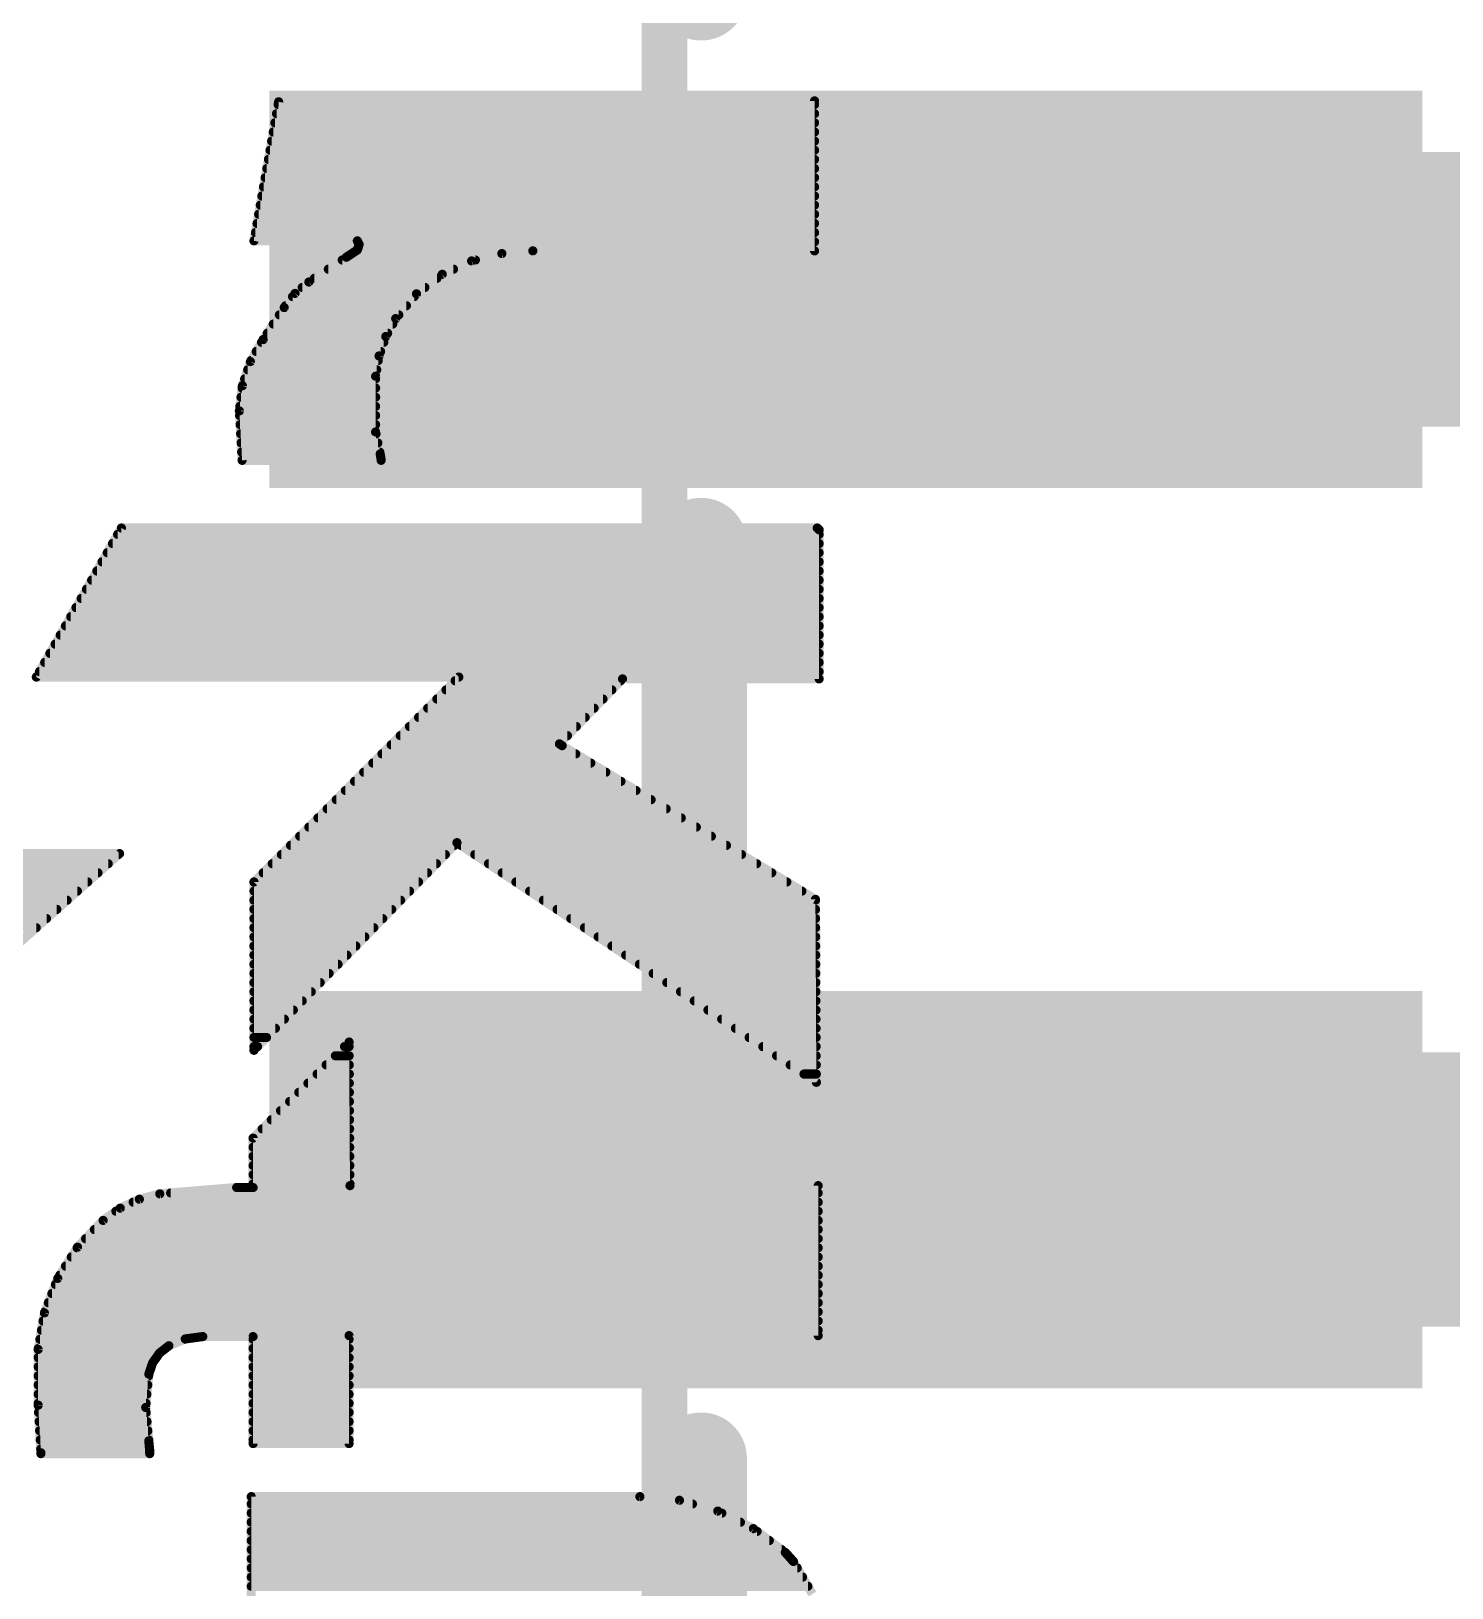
# Model space of a CAD drawing. Extents: x -36 to 72, y -18 to 26.
# Drawn here: x 9.569 to 13.515, y 12.594 to 16.917 of the extents above; entities that cross this region are included whole.
import ezdxf

# ---------------------------------------------------------------- set-up
doc = ezdxf.new("R2010")
doc.units = 0
for name, color, linetype in [('1', 12, 'CONTINUOUS'), ('21', 41, 'CONTINUOUS'), ('22', 40, 'CONTINUOUS'), ('29', 253, 'CONTINUOUS'), ('31', 253, 'CONTINUOUS'), ('51', 53, 'CONTINUOUS')]:
    doc.layers.add(name, color=color, linetype=linetype)

# ---------------------------------------------------------------- blocks, each defined once
blk = doc.blocks.new('RECT')
blk.add_solid([(-0.5, -0.5), (0.5, -0.5), (-0.5, 0.5), (0.5, 0.5)])

msp = doc.modelspace()

# ---------------------------------------------------------------- linework, layer by layer
at = {"layer": '1', "const_width": 0.762}
for points in [[(11.832, 16.2), (16.2, 16.2)], [(11.832, 13.7), (16.24, 13.7)]]:
    msp.add_lwpolyline(points, dxfattribs=at)
at = {"layer": '1', "const_width": 0.381}
for points in [[(11.832, 16.3905, 1), (11.832, 16.0095)], [(11.832, 13.8905, 1), (11.832, 13.5095)]]:
    msp.add_lwpolyline(points, format="xyb", dxfattribs=at)
at = {"layer": '21', "const_width": 0.254}
for points in [[(11.43, 19.304), (11.43, 17.018)], [(11.43, 15.494), (11.43, 14.478)], [(11.43, 12.954), (11.43, 12.446)]]:
    msp.add_lwpolyline(points, dxfattribs=at)
at = {"layer": '21', "const_width": 0.127}
for points in [[(11.3665, 17.018, 1), (11.4935, 17.018)], [(11.4935, 15.494, 1), (11.3665, 15.494)], [(11.3665, 14.478, 1), (11.4935, 14.478)], [(11.4935, 12.954, 1), (11.3665, 12.954)]]:
    msp.add_lwpolyline(points, format="xyb", dxfattribs=at)
at = {"layer": '22', "const_width": 0.0254}
for points in [[(10.2565, 16.7208), (10.1879, 16.3347)], [(11.745, 16.7234), (10.2565, 16.7208)], [(11.745, 16.3068), (11.745, 16.7234)], [(10.2506, 16.6878), (11.745, 16.6878)], [(10.2552, 16.7132), (11.745, 16.7132)], [(10.2416, 16.637), (11.745, 16.637)], [(10.2461, 16.6624), (11.745, 16.6624)], [(10.2371, 16.6116), (11.745, 16.6116)], [(10.2281, 16.5608), (11.745, 16.5608)], [(10.2326, 16.5862), (11.745, 16.5862)], [(10.219, 16.51), (11.745, 16.51)], [(10.2236, 16.5354), (11.745, 16.5354)], [(10.21, 16.4592), (11.745, 16.4592)], [(10.2145, 16.4846), (11.745, 16.4846)], [(10.2055, 16.4338), (11.745, 16.4338)], [(10.1965, 16.383), (11.745, 16.383)], [(10.201, 16.4084), (11.745, 16.4084)], [(10.1879, 16.3347), (10.475, 16.3347)], [(10.192, 16.3576), (11.745, 16.3576)], [(10.475, 16.3347), (10.48, 16.3246)], [(10.4762, 16.3322), (11.745, 16.3322)], [(10.4445, 16.289), (10.3403, 16.2204)], [(10.475, 16.3093), (10.4445, 16.289)], [(10.4712, 16.3068), (11.745, 16.3068)], [(10.48, 16.3246), (10.475, 16.3093)], [(10.7925, 16.2789), (10.8765, 16.2994)], [(10.8765, 16.2994), (10.9626, 16.3068)], [(10.9626, 16.3068), (11.745, 16.3068)], [(10.3944, 16.256), (10.7421, 16.256)], [(10.433, 16.2814), (10.8028, 16.2814)], [(10.7108, 16.2418), (10.7925, 16.2789)], [(10.3403, 16.2204), (10.302, 16.1888)], [(10.3219, 16.2052), (10.6627, 16.2052)], [(10.3558, 16.2306), (10.6961, 16.2306)], [(10.6393, 16.1875), (10.7108, 16.2418)], [(10.302, 16.1888), (10.2718, 16.1493)], [(10.2951, 16.1798), (10.6329, 16.1798)], [(10.5816, 16.1188), (10.6393, 16.1875)], [(10.2718, 16.1493), (10.2133, 16.0604)], [(10.2584, 16.129), (10.5902, 16.129)], [(10.2757, 16.1544), (10.6115, 16.1544)], [(10.5541, 16.0689), (10.5816, 16.1188)], [(10.225, 16.0782), (10.5592, 16.0782)], [(10.2417, 16.1036), (10.5732, 16.1036)], [(10.2133, 16.0604), (10.178, 15.9993)], [(10.1943, 16.0274), (10.5396, 16.0274)], [(10.2089, 16.0528), (10.5485, 16.0528)], [(10.5353, 16.015), (10.5541, 16.0689)], [(10.178, 15.9993), (10.1557, 15.9324)], [(10.1796, 16.002), (10.5331, 16.002)], [(10.5258, 15.9588), (10.5353, 16.015)], [(10.162, 15.9512), (10.5258, 15.9512)], [(10.1705, 15.9766), (10.5288, 15.9766)], [(10.5258, 15.8039), (10.5258, 15.9588)], [(10.1557, 15.9324), (10.1473, 15.8623)], [(10.1519, 15.9004), (10.5258, 15.9004)], [(10.1549, 15.9258), (10.5258, 15.9258)], [(10.1473, 15.8623), (10.1549, 15.7251)], [(10.1488, 15.875), (10.5258, 15.875)], [(10.148, 15.8496), (10.5258, 15.8496)], [(10.1494, 15.8242), (10.5258, 15.8242)], [(10.1508, 15.7988), (10.5269, 15.7988)], [(10.1522, 15.7734), (10.5321, 15.7734)], [(10.5385, 15.7429), (10.5258, 15.8039)], [(10.1536, 15.748), (10.5374, 15.748)], [(10.1549, 15.7251), (10.541, 15.7251)], [(10.541, 15.7277), (10.5385, 15.7429)], [(10.541, 15.7251), (10.541, 15.7277)], [(9.8196, 15.5372), (9.5834, 15.1232)], [(9.8094, 15.5194), (11.7577, 15.5194)], [(11.7526, 15.5372), (9.8196, 15.5372)], [(11.7577, 15.5321), (11.7526, 15.5372)], [(11.7577, 15.1181), (11.7577, 15.5321)], [(9.7805, 15.4686), (11.7577, 15.4686)], [(9.795, 15.494), (11.7577, 15.494)], [(9.766, 15.4432), (11.7577, 15.4432)], [(9.737, 15.3924), (11.7577, 15.3924)], [(9.7515, 15.4178), (11.7577, 15.4178)], [(9.708, 15.3416), (11.7577, 15.3416)], [(9.7225, 15.367), (11.7577, 15.367)], [(9.6935, 15.3162), (11.7577, 15.3162)], [(9.6645, 15.2654), (11.7577, 15.2654)], [(9.679, 15.2908), (11.7577, 15.2908)], [(9.6355, 15.2146), (11.7577, 15.2146)], [(9.65, 15.24), (11.7577, 15.24)], [(9.6066, 15.1638), (11.7577, 15.1638)], [(9.6211, 15.1892), (11.7577, 15.1892)], [(9.5834, 15.1232), (10.7569, 15.1232)], [(9.5921, 15.1384), (11.7577, 15.1384)], [(10.7569, 15.1232), (10.1879, 14.5542)], [(11.0363, 14.9377), (11.2116, 15.1181)], [(11.2116, 15.1181), (11.7577, 15.1181)], [(10.7213, 15.0876), (11.182, 15.0876)], [(10.7467, 15.113), (11.2066, 15.113)], [(10.6705, 15.0368), (11.1326, 15.0368)], [(10.6959, 15.0622), (11.1573, 15.0622)], [(10.6451, 15.0114), (11.1079, 15.0114)], [(10.5943, 14.9606), (11.0586, 14.9606)], [(10.6197, 14.986), (11.0832, 14.986)], [(10.5435, 14.9098), (11.0817, 14.9098)], [(10.5689, 14.9352), (11.0401, 14.9352)], [(11.0439, 14.9327), (11.0363, 14.9377)], [(11.7475, 14.5059), (11.0439, 14.9327)], [(10.4927, 14.859), (11.1654, 14.859)], [(10.5181, 14.8844), (11.1235, 14.8844)], [(10.4673, 14.8336), (11.2073, 14.8336)], [(10.4165, 14.7828), (11.291, 14.7828)], [(10.4419, 14.8082), (11.2491, 14.8082)], [(10.3657, 14.732), (11.3748, 14.732)], [(10.3911, 14.7574), (11.3329, 14.7574)], [(10.3403, 14.7066), (11.4166, 14.7066)], [(10.1879, 14.0868), (10.7518, 14.6634)], [(10.2895, 14.6558), (10.7444, 14.6558)], [(10.3149, 14.6812), (11.4585, 14.6812)], [(10.7518, 14.6634), (11.75, 13.9979)], [(10.7632, 14.6558), (11.5004, 14.6558)], [(8.1455, 14.605), (9.7832, 14.605)], [(8.2683, 14.6304), (9.8118, 14.6304)], [(8.2982, 14.6329), (9.8146, 14.6329)], [(9.8146, 14.6329), (9.2659, 14.1453)], [(10.2387, 14.605), (10.6947, 14.605)], [(10.2641, 14.6304), (10.7195, 14.6304)], [(10.8013, 14.6304), (11.5423, 14.6304)], [(10.8394, 14.605), (11.5841, 14.605)], [(8.0945, 14.5796), (9.7546, 14.5796)], [(10.2133, 14.5796), (10.6698, 14.5796)], [(10.8775, 14.5796), (11.626, 14.5796)], [(8.0234, 14.5288), (9.6975, 14.5288)], [(8.0531, 14.5542), (9.726, 14.5542)], [(10.1879, 14.5542), (10.1879, 14.0868)], [(10.1879, 14.5542), (10.645, 14.5542)], [(10.1879, 14.5288), (10.6202, 14.5288)], [(10.9156, 14.5542), (11.6679, 14.5542)], [(10.9537, 14.5288), (11.7098, 14.5288)], [(7.9783, 14.478), (9.6403, 14.478)], [(7.9981, 14.5034), (9.6689, 14.5034)], [(10.1879, 14.5034), (10.5953, 14.5034)], [(10.1879, 14.478), (10.5705, 14.478)], [(10.9918, 14.5034), (11.7475, 14.5034)], [(11.0299, 14.478), (11.7476, 14.478)], [(11.75, 13.9979), (11.7475, 14.5059)], [(7.9474, 14.4272), (9.5831, 14.4272)], [(7.96, 14.4526), (9.6117, 14.4526)], [(10.1879, 14.4526), (10.5456, 14.4526)], [(10.1879, 14.4272), (10.5208, 14.4272)], [(11.068, 14.4526), (11.7478, 14.4526)], [(11.1061, 14.4272), (11.7479, 14.4272)], [(10.1879, 14.4018), (10.496, 14.4018)], [(11.1442, 14.4018), (11.748, 14.4018)], [(10.1879, 14.3764), (10.4711, 14.3764)], [(10.1879, 14.351), (10.4463, 14.351)], [(11.1823, 14.3764), (11.7481, 14.3764)], [(11.2204, 14.351), (11.7483, 14.351)], [(10.1879, 14.3256), (10.4214, 14.3256)], [(10.1879, 14.3002), (10.3966, 14.3002)], [(11.2585, 14.3256), (11.7484, 14.3256)], [(11.2966, 14.3002), (11.7485, 14.3002)], [(10.1879, 14.2748), (10.3718, 14.2748)], [(11.3347, 14.2748), (11.7486, 14.2748)], [(10.1879, 14.2494), (10.3469, 14.2494)], [(10.1879, 14.224), (10.3221, 14.224)], [(11.3728, 14.2494), (11.7488, 14.2494)], [(11.4109, 14.224), (11.7489, 14.224)], [(10.1879, 14.1986), (10.2972, 14.1986)], [(10.1879, 14.1732), (10.2724, 14.1732)], [(11.449, 14.1986), (11.749, 14.1986)], [(11.4871, 14.1732), (11.7491, 14.1732)], [(10.1879, 14.1478), (10.2476, 14.1478)], [(11.5252, 14.1478), (11.7493, 14.1478)], [(10.4521, 14.1097), (10.1854, 13.843)], [(10.1879, 14.1224), (10.2227, 14.1224)], [(10.1879, 14.097), (10.1979, 14.097)], [(10.4394, 14.097), (10.4522, 14.097)], [(10.4546, 13.7109), (10.4521, 14.1097)], [(11.5633, 14.1224), (11.7494, 14.1224)], [(11.6014, 14.097), (11.7495, 14.097)], [(10.3886, 14.0462), (10.4525, 14.0462)], [(10.414, 14.0716), (10.4523, 14.0716)], [(11.6395, 14.0716), (11.7496, 14.0716)], [(11.6776, 14.0462), (11.7498, 14.0462)], [(10.3378, 13.9954), (10.4528, 13.9954)], [(10.3632, 14.0208), (10.4527, 14.0208)], [(11.7157, 14.0208), (11.7499, 14.0208)], [(10.3124, 13.97), (10.453, 13.97)], [(10.2616, 13.9192), (10.4533, 13.9192)], [(10.287, 13.9446), (10.4531, 13.9446)], [(10.2108, 13.8684), (10.4536, 13.8684)], [(10.2362, 13.8938), (10.4535, 13.8938)], [(10.1854, 13.843), (10.1854, 13.7058)], [(10.1854, 13.843), (10.4538, 13.843)], [(10.1854, 13.8176), (10.4539, 13.8176)], [(10.1854, 13.7922), (10.4541, 13.7922)], [(10.1854, 13.7668), (10.4543, 13.7668)], [(10.1854, 13.7414), (10.4544, 13.7414)], [(10.1397, 13.7058), (9.9263, 13.6881)], [(10.1854, 13.7058), (10.1397, 13.7058)], [(10.1854, 13.716), (10.4546, 13.716)], [(11.7551, 13.7109), (10.4546, 13.7109)], [(11.7551, 13.2944), (11.7551, 13.7109)], [(9.8165, 13.6484), (9.7688, 13.6144)], [(9.8696, 13.6733), (9.8165, 13.6484)], [(9.8524, 13.6652), (11.7551, 13.6652)], [(9.9263, 13.6881), (9.8696, 13.6733)], [(9.9564, 13.6906), (11.7551, 13.6906)], [(9.7688, 13.6144), (9.6979, 13.5401)], [(9.7688, 13.6144), (11.7551, 13.6144)], [(9.8044, 13.6398), (11.7551, 13.6398)], [(9.7203, 13.5636), (11.7551, 13.5636)], [(9.7446, 13.589), (11.7551, 13.589)], [(9.6979, 13.5401), (9.6429, 13.4534)], [(9.6967, 13.5382), (11.7551, 13.5382)], [(9.6645, 13.4874), (11.7551, 13.4874)], [(9.6806, 13.5128), (11.7551, 13.5128)], [(9.6429, 13.4534), (9.6059, 13.3575)], [(9.6364, 13.4366), (11.7551, 13.4366)], [(9.6484, 13.462), (11.7551, 13.462)], [(9.6266, 13.4112), (11.7551, 13.4112)], [(9.6059, 13.3575), (9.5885, 13.2563)], [(9.607, 13.3604), (11.7551, 13.3604)], [(9.6168, 13.3858), (11.7551, 13.3858)], [(9.5977, 13.3096), (11.7551, 13.3096)], [(9.6021, 13.335), (11.7551, 13.335)], [(9.5933, 13.2842), (9.9947, 13.2842)], [(9.9257, 13.246), (9.9517, 13.2664)], [(9.9517, 13.2664), (9.9971, 13.2852)], [(9.9971, 13.2852), (10.0457, 13.2918)], [(10.0457, 13.2918), (10.1854, 13.2918)], [(10.1854, 13.2918), (10.1854, 12.9946)], [(10.1854, 13.2842), (10.4521, 13.2842)], [(10.4521, 12.9946), (10.4521, 13.2944)], [(10.4521, 13.2944), (11.7551, 13.2944)], [(9.5885, 13.2563), (9.5885, 13.1013)], [(9.5885, 13.2334), (9.9167, 13.2334)], [(9.5889, 13.2588), (9.942, 13.2588)], [(9.8958, 13.1877), (9.9065, 13.219)], [(9.9065, 13.219), (9.9257, 13.246)], [(10.1854, 13.2588), (10.4521, 13.2588)], [(10.1854, 13.2334), (10.4521, 13.2334)], [(9.5885, 13.208), (9.9027, 13.208)], [(9.5885, 13.1826), (9.8953, 13.1826)], [(9.8872, 13.095), (9.8958, 13.1877)], [(10.1854, 13.208), (10.4521, 13.208)], [(10.1854, 13.1826), (10.4521, 13.1826)], [(9.5885, 13.1572), (9.893, 13.1572)], [(9.5885, 13.1318), (9.8906, 13.1318)], [(10.1854, 13.1572), (10.4521, 13.1572)], [(10.1854, 13.1318), (10.4521, 13.1318)], [(9.5885, 13.1064), (9.8883, 13.1064)], [(9.5885, 13.1013), (9.5961, 12.9692)], [(9.8958, 13.0023), (9.8872, 13.095)], [(10.1854, 13.1064), (10.4521, 13.1064)], [(9.5897, 13.081), (9.8885, 13.081)], [(9.5911, 13.0556), (9.8909, 13.0556)], [(10.1854, 13.081), (10.4521, 13.081)], [(10.1854, 13.0556), (10.4521, 13.0556)], [(9.5926, 13.0302), (9.8932, 13.0302)], [(9.5941, 13.0048), (9.8956, 13.0048)], [(9.8984, 12.9743), (9.8958, 13.0023)], [(10.1854, 13.0302), (10.4521, 13.0302)], [(10.1854, 13.0048), (10.4521, 13.0048)], [(9.5955, 12.9794), (9.8979, 12.9794)], [(9.5961, 12.9692), (9.5961, 12.9667)], [(9.5961, 12.9667), (9.8984, 12.9667)], [(9.8984, 12.9667), (9.8984, 12.9743)], [(10.1854, 12.9946), (10.4521, 12.9946)], [(10.1803, 12.8473), (11.2598, 12.8473)], [(10.1803, 12.4333), (10.1803, 12.8473)], [(10.1803, 12.827), (11.406, 12.827)], [(11.2598, 12.8473), (11.3698, 12.8372)], [(11.3698, 12.8372), (11.4761, 12.8072)], [(10.1803, 12.8016), (11.4875, 12.8016)], [(11.4761, 12.8072), (11.5752, 12.7584)], [(10.1803, 12.7762), (11.5391, 12.7762)], [(10.1803, 12.7508), (11.5854, 12.7508)], [(11.5752, 12.7584), (11.6637, 12.6924)], [(10.1803, 12.7254), (11.6195, 12.7254)], [(10.1803, 12.7), (11.6535, 12.7)], [(10.1803, 12.6746), (11.6797, 12.6746)], [(11.6637, 12.6924), (11.6865, 12.667)], [(11.6865, 12.667), (11.7391, 12.5768)], [(10.1803, 12.6492), (11.6969, 12.6492)], [(10.1803, 12.6238), (11.7117, 12.6238)], [(10.1803, 12.5984), (11.7265, 12.5984)]]:
    msp.add_lwpolyline(points, dxfattribs=at)
at = {"layer": '22', "const_width": 0.0127}
for points in [[(10.2565, 16.7271, 1), (10.2565, 16.7145)], [(10.2628, 16.7197, 1), (10.2502, 16.7219)], [(11.7514, 16.7234, 1), (11.7387, 16.7234)], [(11.745, 16.7171, 1), (11.745, 16.7297)], [(10.2506, 16.6942, 1), (10.2506, 16.6814)], [(10.2552, 16.7196, 1), (10.2552, 16.7068)], [(11.745, 16.7068, 1), (11.745, 16.7196)], [(11.745, 16.6814, 1), (11.745, 16.6942)], [(10.2416, 16.6434, 1), (10.2416, 16.6306)], [(10.2461, 16.6688, 1), (10.2461, 16.6561)], [(11.745, 16.6561, 1), (11.745, 16.6688)], [(11.745, 16.6306, 1), (11.745, 16.6434)], [(10.2371, 16.618, 1), (10.2371, 16.6052)], [(11.745, 16.6052, 1), (11.745, 16.618)], [(10.2281, 16.5672, 1), (10.2281, 16.5544)], [(10.2326, 16.5926, 1), (10.2326, 16.5799)], [(11.745, 16.5799, 1), (11.745, 16.5926)], [(11.745, 16.5544, 1), (11.745, 16.5672)], [(10.219, 16.5164, 1), (10.219, 16.5037)], [(10.2236, 16.5418, 1), (10.2236, 16.529)], [(11.745, 16.529, 1), (11.745, 16.5418)], [(11.745, 16.5037, 1), (11.745, 16.5164)], [(10.21, 16.4656, 1), (10.21, 16.4528)], [(10.2145, 16.491, 1), (10.2145, 16.4782)], [(11.745, 16.4782, 1), (11.745, 16.491)], [(11.745, 16.4528, 1), (11.745, 16.4656)], [(10.2055, 16.4402, 1), (10.2055, 16.4275)], [(11.745, 16.4275, 1), (11.745, 16.4402)], [(10.1965, 16.3894, 1), (10.1965, 16.3766)], [(10.201, 16.4148, 1), (10.201, 16.402)], [(11.745, 16.402, 1), (11.745, 16.4148)], [(11.745, 16.3766, 1), (11.745, 16.3894)], [(10.1879, 16.3411, 1), (10.1879, 16.3284)], [(10.1816, 16.3358, 1), (10.1942, 16.3336)], [(10.192, 16.364, 1), (10.192, 16.3513)], [(10.4807, 16.3375, 1), (10.4693, 16.3319)], [(10.4762, 16.3386, 1), (10.4762, 16.3258)], [(10.475, 16.3284, 1), (10.475, 16.3411)], [(11.745, 16.3513, 1), (11.745, 16.364)], [(11.745, 16.3258, 1), (11.745, 16.3386)], [(10.441, 16.2943, 1), (10.448, 16.2837)], [(10.448, 16.2837, 1), (10.441, 16.2943)], [(10.4712, 16.3132, 1), (10.4712, 16.3004)], [(10.469, 16.3113, 1), (10.481, 16.3073)], [(10.4785, 16.304, 1), (10.4715, 16.3146)], [(10.486, 16.3226, 1), (10.474, 16.3266)], [(10.4743, 16.3218, 1), (10.4857, 16.3274)], [(10.8759, 16.3057, 1), (10.877, 16.293)], [(10.878, 16.2932, 1), (10.875, 16.3055)], [(10.9626, 16.3132, 1), (10.9626, 16.3004)], [(10.9631, 16.3005, 1), (10.9621, 16.3131)], [(11.7387, 16.3068, 1), (11.7514, 16.3068)], [(11.745, 16.3004, 1), (11.745, 16.3132)], [(11.745, 16.3004, 1), (11.745, 16.3132)], [(10.3944, 16.2624, 1), (10.3944, 16.2496)], [(10.433, 16.2878, 1), (10.433, 16.2751)], [(10.7421, 16.2496, 1), (10.7421, 16.2624)], [(10.791, 16.2851, 1), (10.794, 16.2727)], [(10.7951, 16.2731, 1), (10.7899, 16.2847)], [(10.8028, 16.2751, 1), (10.8028, 16.2878)], [(10.3219, 16.2116, 1), (10.3219, 16.1989)], [(10.3368, 16.2257, 1), (10.3438, 16.2151)], [(10.3443, 16.2155, 1), (10.3363, 16.2253)], [(10.3558, 16.237, 1), (10.3558, 16.2242)], [(10.6627, 16.1989, 1), (10.6627, 16.2116)], [(10.6961, 16.2242, 1), (10.6961, 16.237)], [(10.7082, 16.2475, 1), (10.7134, 16.236)], [(10.7147, 16.2367, 1), (10.707, 16.2468)], [(10.2951, 16.1862, 1), (10.2951, 16.1734)], [(10.298, 16.1936, 1), (10.306, 16.1839)], [(10.307, 16.1849, 1), (10.297, 16.1926)], [(10.6329, 16.1734, 1), (10.6329, 16.1862)], [(10.6355, 16.1926, 1), (10.6432, 16.1824)], [(10.6442, 16.1834, 1), (10.6345, 16.1916)], [(10.2584, 16.1354, 1), (10.2584, 16.1227)], [(10.2668, 16.1532, 1), (10.2768, 16.1454)], [(10.2771, 16.1458, 1), (10.2665, 16.1528)], [(10.2757, 16.1608, 1), (10.2757, 16.1481)], [(10.5767, 16.1229, 1), (10.5865, 16.1147)], [(10.5872, 16.1157, 1), (10.576, 16.1219)], [(10.5902, 16.1227, 1), (10.5902, 16.1354)], [(10.6115, 16.1481, 1), (10.6115, 16.1608)], [(10.225, 16.0846, 1), (10.225, 16.0719)], [(10.2417, 16.11, 1), (10.2417, 16.0972)], [(10.5592, 16.0719, 1), (10.5592, 16.0846)], [(10.5732, 16.0972, 1), (10.5732, 16.11)], [(10.1943, 16.0338, 1), (10.1943, 16.021)], [(10.2089, 16.0592, 1), (10.2089, 16.0465)], [(10.208, 16.0639, 1), (10.2186, 16.0569)], [(10.2188, 16.0572, 1), (10.2078, 16.0636)], [(10.5396, 16.021, 1), (10.5396, 16.0338)], [(10.5485, 16.0719, 1), (10.5596, 16.0658)], [(10.5601, 16.0668, 1), (10.5481, 16.071)], [(10.5485, 16.0465, 1), (10.5485, 16.0592)], [(10.1725, 16.0025, 1), (10.1835, 15.9961)], [(10.184, 15.9973, 1), (10.172, 16.0013)], [(10.1796, 16.0084, 1), (10.1796, 15.9957)], [(10.5293, 16.0171, 1), (10.5413, 16.0129)], [(10.5416, 16.014, 1), (10.5291, 16.0161)], [(10.5331, 15.9957, 1), (10.5331, 16.0084)], [(10.162, 15.9575, 1), (10.162, 15.9449)], [(10.1705, 15.983, 1), (10.1705, 15.9703)], [(10.5195, 15.9599, 1), (10.5321, 15.9577)], [(10.5321, 15.9588, 1), (10.5195, 15.9588)], [(10.5258, 15.9449, 1), (10.5258, 15.9575)], [(10.5288, 15.9703, 1), (10.5288, 15.983)], [(10.1519, 15.9068, 1), (10.1519, 15.8941)], [(10.1549, 15.9322, 1), (10.1549, 15.9195)], [(10.1497, 15.9344, 1), (10.1617, 15.9303)], [(10.162, 15.9316, 1), (10.1494, 15.9331)], [(10.5258, 15.9195, 1), (10.5258, 15.9322)], [(10.5258, 15.8941, 1), (10.5258, 15.9068)], [(10.1536, 15.8627, 1), (10.141, 15.8619)], [(10.141, 15.8631, 1), (10.1536, 15.8615)], [(10.1488, 15.8813, 1), (10.1488, 15.8687)], [(10.5258, 15.8687, 1), (10.5258, 15.8813)], [(10.148, 15.8559, 1), (10.148, 15.8433)], [(10.1494, 15.8306, 1), (10.1494, 15.8179)], [(10.5258, 15.8433, 1), (10.5258, 15.8559)], [(10.5258, 15.8179, 1), (10.5258, 15.8306)], [(10.1508, 15.8051, 1), (10.1508, 15.7925)], [(10.1522, 15.7797, 1), (10.1522, 15.7671)], [(10.532, 15.8052, 1), (10.5196, 15.8026)], [(10.5195, 15.8039, 1), (10.5321, 15.8039)], [(10.5269, 15.7925, 1), (10.5269, 15.8051)], [(10.5321, 15.7671, 1), (10.5321, 15.7797)], [(10.1536, 15.7544, 1), (10.1536, 15.7417)], [(10.1549, 15.7315, 1), (10.1549, 15.7188)], [(10.5448, 15.7439, 1), (10.5322, 15.7419)], [(10.5323, 15.7416, 1), (10.5447, 15.7442)], [(10.5473, 15.7277, 1), (10.5347, 15.7277)], [(10.5374, 15.7417, 1), (10.5374, 15.7544)], [(10.541, 15.7188, 1), (10.541, 15.7315)], [(10.1486, 15.7247, 1), (10.1612, 15.7255)], [(10.5347, 15.7267, 1), (10.5473, 15.7287)], [(10.5347, 15.7251, 1), (10.5473, 15.7251)], [(9.8094, 15.5258, 1), (9.8094, 15.5131)], [(9.8196, 15.5435, 1), (9.8196, 15.5309)], [(9.8251, 15.5341, 1), (9.8141, 15.5403)], [(11.7571, 15.5417, 1), (11.7481, 15.5327)], [(11.764, 15.5321, 1), (11.7514, 15.5321)], [(11.7526, 15.5309, 1), (11.7526, 15.5435)], [(11.7532, 15.5276, 1), (11.7622, 15.5366)], [(11.7577, 15.5131, 1), (11.7577, 15.5258)], [(9.7805, 15.4749, 1), (9.7805, 15.4623)], [(9.795, 15.5004, 1), (9.795, 15.4877)], [(11.7577, 15.4877, 1), (11.7577, 15.5004)], [(11.7577, 15.4623, 1), (11.7577, 15.4749)], [(9.766, 15.4496, 1), (9.766, 15.4369)], [(11.7577, 15.4369, 1), (11.7577, 15.4496)], [(9.737, 15.3987, 1), (9.737, 15.3861)], [(9.7515, 15.4242, 1), (9.7515, 15.4115)], [(11.7577, 15.4115, 1), (11.7577, 15.4242)], [(11.7577, 15.3861, 1), (11.7577, 15.3987)], [(9.708, 15.348, 1), (9.708, 15.3353)], [(9.7225, 15.3734, 1), (9.7225, 15.3607)], [(11.7577, 15.3607, 1), (11.7577, 15.3734)], [(11.7577, 15.3353, 1), (11.7577, 15.348)], [(9.6935, 15.3225, 1), (9.6935, 15.3099)], [(11.7577, 15.3099, 1), (11.7577, 15.3225)], [(9.6645, 15.2718, 1), (9.6645, 15.2591)], [(9.679, 15.2972, 1), (9.679, 15.2845)], [(11.7577, 15.2845, 1), (11.7577, 15.2972)], [(11.7577, 15.2591, 1), (11.7577, 15.2718)], [(9.6355, 15.221, 1), (9.6355, 15.2083)], [(9.65, 15.2463, 1), (9.65, 15.2337)], [(11.7577, 15.2337, 1), (11.7577, 15.2463)], [(11.7577, 15.2083, 1), (11.7577, 15.221)], [(9.6066, 15.1701, 1), (9.6066, 15.1575)], [(9.6211, 15.1956, 1), (9.6211, 15.1829)], [(11.7577, 15.1829, 1), (11.7577, 15.1956)], [(11.7577, 15.1575, 1), (11.7577, 15.1701)], [(9.5834, 15.1296, 1), (9.5834, 15.1169)], [(9.5779, 15.1263, 1), (9.5889, 15.1201)], [(9.5921, 15.1448, 1), (9.5921, 15.1321)], [(10.7614, 15.1187, 1), (10.7524, 15.1277)], [(10.7569, 15.1169, 1), (10.7569, 15.1296)], [(11.2116, 15.1244, 1), (11.2116, 15.1118)], [(11.2162, 15.1137, 1), (11.207, 15.1225)], [(11.7577, 15.1321, 1), (11.7577, 15.1448)], [(11.7577, 15.1118, 1), (11.7577, 15.1244)], [(10.7213, 15.0939, 1), (10.7213, 15.0813)], [(10.7467, 15.1194, 1), (10.7467, 15.1067)], [(11.182, 15.0813, 1), (11.182, 15.0939)], [(11.2066, 15.1067, 1), (11.2066, 15.1194)], [(11.7514, 15.1181, 1), (11.764, 15.1181)], [(10.6705, 15.0432, 1), (10.6705, 15.0305)], [(10.6959, 15.0686, 1), (10.6959, 15.0559)], [(11.1326, 15.0305, 1), (11.1326, 15.0432)], [(11.1573, 15.0559, 1), (11.1573, 15.0686)], [(10.6451, 15.0177, 1), (10.6451, 15.0051)], [(11.1079, 15.0051, 1), (11.1079, 15.0177)], [(10.5943, 14.967, 1), (10.5943, 14.9543)], [(10.6197, 14.9924, 1), (10.6197, 14.9797)], [(11.0586, 14.9543, 1), (11.0586, 14.967)], [(11.0832, 14.9797, 1), (11.0832, 14.9924)], [(10.5435, 14.9162, 1), (10.5435, 14.9035)], [(10.5689, 14.9415, 1), (10.5689, 14.9289)], [(11.0398, 14.943, 1), (11.0328, 14.9324)], [(11.0317, 14.9421, 1), (11.0409, 14.9333)], [(11.0472, 14.9381, 1), (11.0406, 14.9273)], [(11.0401, 14.9289, 1), (11.0401, 14.9415)], [(11.0404, 14.9274, 1), (11.0474, 14.938)], [(11.0817, 14.9035, 1), (11.0817, 14.9162)], [(10.4927, 14.8653, 1), (10.4927, 14.8527)], [(10.5181, 14.8908, 1), (10.5181, 14.8781)], [(11.1235, 14.8781, 1), (11.1235, 14.8908)], [(11.1654, 14.8527, 1), (11.1654, 14.8653)], [(10.4673, 14.8399, 1), (10.4673, 14.8273)], [(11.2073, 14.8273, 1), (11.2073, 14.8399)], [(10.4165, 14.7891, 1), (10.4165, 14.7765)], [(10.4419, 14.8146, 1), (10.4419, 14.8019)], [(11.2491, 14.8019, 1), (11.2491, 14.8146)], [(11.291, 14.7765, 1), (11.291, 14.7891)], [(10.3657, 14.7384, 1), (10.3657, 14.7257)], [(10.3911, 14.7637, 1), (10.3911, 14.7511)], [(11.3329, 14.7511, 1), (11.3329, 14.7637)], [(11.3748, 14.7257, 1), (11.3748, 14.7384)], [(10.3403, 14.7129, 1), (10.3403, 14.7003)], [(11.4166, 14.7003, 1), (11.4166, 14.7129)], [(10.2895, 14.6622, 1), (10.2895, 14.6495)], [(10.3149, 14.6875, 1), (10.3149, 14.6749)], [(10.7444, 14.6495, 1), (10.7444, 14.6622)], [(10.7553, 14.6687, 1), (10.7483, 14.6581)], [(10.7563, 14.659, 1), (10.7473, 14.6678)], [(10.7632, 14.6622, 1), (10.7632, 14.6495)], [(11.4585, 14.6749, 1), (11.4585, 14.6875)], [(11.5004, 14.6495, 1), (11.5004, 14.6622)], [(9.7832, 14.5987, 1), (9.7832, 14.6113)], [(9.8188, 14.6282, 1), (9.8104, 14.6376)], [(9.8118, 14.6241, 1), (9.8118, 14.6367)], [(9.8146, 14.6266, 1), (9.8146, 14.6393)], [(10.2387, 14.6113, 1), (10.2387, 14.5987)], [(10.2641, 14.6367, 1), (10.2641, 14.6241)], [(10.6947, 14.5987, 1), (10.6947, 14.6113)], [(10.7195, 14.6241, 1), (10.7195, 14.6367)], [(10.8013, 14.6367, 1), (10.8013, 14.6241)], [(10.8394, 14.6113, 1), (10.8394, 14.5987)], [(11.5423, 14.6241, 1), (11.5423, 14.6367)], [(11.5841, 14.5987, 1), (11.5841, 14.6113)], [(9.7546, 14.5733, 1), (9.7546, 14.586)], [(10.2133, 14.586, 1), (10.2133, 14.5733)], [(10.6698, 14.5733, 1), (10.6698, 14.586)], [(10.8775, 14.586, 1), (10.8775, 14.5733)], [(11.626, 14.5733, 1), (11.626, 14.586)], [(9.6975, 14.5225, 1), (9.6975, 14.5351)], [(9.726, 14.5479, 1), (9.726, 14.5606)], [(10.1879, 14.5606, 1), (10.1879, 14.5479)], [(10.1834, 14.5587, 1), (10.1924, 14.5497)], [(10.1943, 14.5542, 1), (10.1816, 14.5542)], [(10.1879, 14.5351, 1), (10.1879, 14.5225)], [(10.6202, 14.5225, 1), (10.6202, 14.5351)], [(10.645, 14.5479, 1), (10.645, 14.5606)], [(10.9156, 14.5606, 1), (10.9156, 14.5479)], [(10.9537, 14.5351, 1), (10.9537, 14.5225)], [(11.6679, 14.5479, 1), (11.6679, 14.5606)], [(11.7098, 14.5225, 1), (11.7098, 14.5351)], [(9.6403, 14.4717, 1), (9.6403, 14.4844)], [(9.6689, 14.4971, 1), (9.6689, 14.5098)], [(10.1879, 14.5098, 1), (10.1879, 14.4971)], [(10.1879, 14.4844, 1), (10.1879, 14.4717)], [(10.5705, 14.4717, 1), (10.5705, 14.4844)], [(10.5953, 14.4971, 1), (10.5953, 14.5098)], [(10.9918, 14.5098, 1), (10.9918, 14.4971)], [(11.0299, 14.4844, 1), (11.0299, 14.4717)], [(11.7538, 14.5059, 1), (11.7412, 14.5059)], [(11.7442, 14.5005, 1), (11.7508, 14.5113)], [(11.7475, 14.4971, 1), (11.7475, 14.5098)], [(11.7476, 14.4717, 1), (11.7476, 14.4844)], [(9.5831, 14.4209, 1), (9.5831, 14.4336)], [(9.6117, 14.4463, 1), (9.6117, 14.4589)], [(10.1879, 14.4336, 1), (10.1879, 14.4209)], [(10.1879, 14.4589, 1), (10.1879, 14.4463)], [(10.5208, 14.4209, 1), (10.5208, 14.4336)], [(10.5456, 14.4463, 1), (10.5456, 14.4589)], [(11.068, 14.4589, 1), (11.068, 14.4463)], [(11.1061, 14.4336, 1), (11.1061, 14.4209)], [(11.7478, 14.4463, 1), (11.7478, 14.4589)], [(11.7479, 14.4209, 1), (11.7479, 14.4336)], [(10.1879, 14.4082, 1), (10.1879, 14.3955)], [(10.496, 14.3955, 1), (10.496, 14.4082)], [(11.1442, 14.4082, 1), (11.1442, 14.3955)], [(11.748, 14.3955, 1), (11.748, 14.4082)], [(10.1879, 14.3574, 1), (10.1879, 14.3447)], [(10.1879, 14.3827, 1), (10.1879, 14.3701)], [(10.4463, 14.3447, 1), (10.4463, 14.3574)], [(10.4711, 14.3701, 1), (10.4711, 14.3827)], [(11.1823, 14.3827, 1), (11.1823, 14.3701)], [(11.2204, 14.3574, 1), (11.2204, 14.3447)], [(11.7481, 14.3701, 1), (11.7481, 14.3827)], [(11.7483, 14.3447, 1), (11.7483, 14.3574)], [(10.1879, 14.332, 1), (10.1879, 14.3193)], [(10.1879, 14.3065, 1), (10.1879, 14.2939)], [(10.3966, 14.2939, 1), (10.3966, 14.3065)], [(10.4214, 14.3193, 1), (10.4214, 14.332)], [(11.2585, 14.332, 1), (11.2585, 14.3193)], [(11.2966, 14.3065, 1), (11.2966, 14.2939)], [(11.7484, 14.3193, 1), (11.7484, 14.332)], [(11.7485, 14.2939, 1), (11.7485, 14.3065)], [(10.1879, 14.2812, 1), (10.1879, 14.2685)], [(10.3718, 14.2685, 1), (10.3718, 14.2812)], [(11.3347, 14.2812, 1), (11.3347, 14.2685)], [(11.7486, 14.2685, 1), (11.7486, 14.2812)], [(10.1879, 14.2558, 1), (10.1879, 14.2431)], [(10.1879, 14.2303, 1), (10.1879, 14.2177)], [(10.3221, 14.2177, 1), (10.3221, 14.2303)], [(10.3469, 14.2431, 1), (10.3469, 14.2558)], [(11.3728, 14.2558, 1), (11.3728, 14.2431)], [(11.4109, 14.2303, 1), (11.4109, 14.2177)], [(11.7488, 14.2431, 1), (11.7488, 14.2558)], [(11.7489, 14.2177, 1), (11.7489, 14.2303)], [(10.1879, 14.205, 1), (10.1879, 14.1923)], [(10.1879, 14.1796, 1), (10.1879, 14.1669)], [(10.2724, 14.1669, 1), (10.2724, 14.1796)], [(10.2972, 14.1923, 1), (10.2972, 14.205)], [(11.449, 14.205, 1), (11.449, 14.1923)], [(11.4871, 14.1796, 1), (11.4871, 14.1669)], [(11.749, 14.1923, 1), (11.749, 14.205)], [(11.7491, 14.1669, 1), (11.7491, 14.1796)], [(10.1879, 14.1541, 1), (10.1879, 14.1415)], [(10.2476, 14.1415, 1), (10.2476, 14.1541)], [(11.5252, 14.1541, 1), (11.5252, 14.1415)], [(11.7493, 14.1415, 1), (11.7493, 14.1541)], [(10.1879, 14.1288, 1), (10.1879, 14.1161)], [(10.1879, 14.1034, 1), (10.1879, 14.0907)], [(10.1834, 14.0912, 1), (10.1924, 14.0824)], [(10.1979, 14.0907, 1), (10.1979, 14.1034)], [(10.2227, 14.1161, 1), (10.2227, 14.1288)], [(10.4394, 14.1034, 1), (10.4394, 14.0907)], [(10.4584, 14.1097, 1), (10.4458, 14.1097)], [(10.4566, 14.1052, 1), (10.4476, 14.1142)], [(10.4522, 14.0907, 1), (10.4522, 14.1034)], [(11.5633, 14.1288, 1), (11.5633, 14.1161)], [(11.6014, 14.1034, 1), (11.6014, 14.0907)], [(11.7494, 14.1161, 1), (11.7494, 14.1288)], [(11.7495, 14.0907, 1), (11.7495, 14.1034)], [(10.1816, 14.0868, 1), (10.1943, 14.0868)], [(10.3886, 14.0526, 1), (10.3886, 14.0399)], [(10.414, 14.0779, 1), (10.414, 14.0653)], [(10.4523, 14.0653, 1), (10.4523, 14.0779)], [(10.4525, 14.0399, 1), (10.4525, 14.0526)], [(11.6395, 14.0779, 1), (11.6395, 14.0653)], [(11.6776, 14.0526, 1), (11.6776, 14.0399)], [(11.7496, 14.0653, 1), (11.7496, 14.0779)], [(11.7498, 14.0399, 1), (11.7498, 14.0526)], [(10.3378, 14.0017, 1), (10.3378, 13.9891)], [(10.3632, 14.0272, 1), (10.3632, 14.0145)], [(10.4527, 14.0145, 1), (10.4527, 14.0272)], [(10.4528, 13.9891, 1), (10.4528, 14.0017)], [(11.7157, 14.0272, 1), (11.7157, 14.0145)], [(11.7465, 13.9926, 1), (11.7535, 14.0032)], [(11.7499, 14.0145, 1), (11.7499, 14.0272)], [(10.3124, 13.9764, 1), (10.3124, 13.9637)], [(10.453, 13.9637, 1), (10.453, 13.9764)], [(11.7437, 13.9979, 1), (11.7563, 13.9979)], [(10.2616, 13.9255, 1), (10.2616, 13.9129)], [(10.287, 13.951, 1), (10.287, 13.9383)], [(10.4531, 13.9383, 1), (10.4531, 13.951)], [(10.4533, 13.9129, 1), (10.4533, 13.9255)], [(10.2108, 13.8748, 1), (10.2108, 13.8621)], [(10.2362, 13.9002, 1), (10.2362, 13.8875)], [(10.4535, 13.8875, 1), (10.4535, 13.9002)], [(10.4536, 13.8621, 1), (10.4536, 13.8748)], [(10.1918, 13.843, 1), (10.1791, 13.843)], [(10.1809, 13.8475, 1), (10.1899, 13.8385)], [(10.1854, 13.8493, 1), (10.1854, 13.8367)], [(10.4538, 13.8367, 1), (10.4538, 13.8493)], [(10.1854, 13.8239, 1), (10.1854, 13.8113)], [(10.1854, 13.7986, 1), (10.1854, 13.7859)], [(10.4539, 13.8113, 1), (10.4539, 13.8239)], [(10.4541, 13.7859, 1), (10.4541, 13.7986)], [(10.1854, 13.7477, 1), (10.1854, 13.7351)], [(10.1854, 13.7731, 1), (10.1854, 13.7605)], [(10.4543, 13.7605, 1), (10.4543, 13.7731)], [(10.4544, 13.7351, 1), (10.4544, 13.7477)], [(10.1397, 13.7121, 1), (10.1397, 13.6995)], [(10.1402, 13.6995, 1), (10.1392, 13.7121)], [(10.1854, 13.7224, 1), (10.1854, 13.7097)], [(10.1791, 13.7058, 1), (10.1918, 13.7058)], [(10.1854, 13.6995, 1), (10.1854, 13.7121)], [(10.4546, 13.7172, 1), (10.4546, 13.7046)], [(10.4483, 13.7109, 1), (10.4609, 13.7109)], [(10.4546, 13.7097, 1), (10.4546, 13.7224)], [(11.7614, 13.7109, 1), (11.7488, 13.7109)], [(11.7551, 13.7046, 1), (11.7551, 13.7172)], [(9.8202, 13.6432, 1), (9.8128, 13.6536)], [(9.8524, 13.6715, 1), (9.8524, 13.6589)], [(9.868, 13.6794, 1), (9.8712, 13.6671)], [(9.8723, 13.6675, 1), (9.8669, 13.679)], [(9.9258, 13.6944, 1), (9.9268, 13.6818)], [(9.9279, 13.682, 1), (9.9247, 13.6942)], [(9.9564, 13.6969, 1), (9.9564, 13.6843)], [(11.7551, 13.6843, 1), (11.7551, 13.6969)], [(11.7551, 13.6589, 1), (11.7551, 13.6715)], [(9.7651, 13.6196, 1), (9.7725, 13.6092)], [(9.7688, 13.6207, 1), (9.7688, 13.6081)], [(9.7734, 13.61, 1), (9.7642, 13.6188)], [(9.8044, 13.6462, 1), (9.8044, 13.6335)], [(9.8138, 13.6542, 1), (9.8192, 13.6427)], [(11.7551, 13.6335, 1), (11.7551, 13.6462)], [(11.7551, 13.6081, 1), (11.7551, 13.6207)], [(9.7203, 13.57, 1), (9.7203, 13.5573)], [(9.7446, 13.5953, 1), (9.7446, 13.5827)], [(11.7551, 13.5827, 1), (11.7551, 13.5953)], [(11.7551, 13.5573, 1), (11.7551, 13.57)], [(9.6967, 13.5445, 1), (9.6967, 13.5319)], [(9.6933, 13.5445, 1), (9.7025, 13.5357)], [(9.7032, 13.5367, 1), (9.6925, 13.5435)], [(11.7551, 13.5319, 1), (11.7551, 13.5445)], [(9.6645, 13.4938, 1), (9.6645, 13.4811)], [(9.6806, 13.5191, 1), (9.6806, 13.5065)], [(11.7551, 13.5065, 1), (11.7551, 13.5191)], [(11.7551, 13.4811, 1), (11.7551, 13.4938)], [(9.6364, 13.4429, 1), (9.6364, 13.4303)], [(9.6375, 13.4568, 1), (9.6482, 13.45)], [(9.6488, 13.4511, 1), (9.6369, 13.4556)], [(9.6484, 13.4684, 1), (9.6484, 13.4557)], [(11.7551, 13.4557, 1), (11.7551, 13.4684)], [(11.7551, 13.4303, 1), (11.7551, 13.4429)], [(9.6266, 13.4176, 1), (9.6266, 13.4049)], [(11.7551, 13.4049, 1), (11.7551, 13.4176)], [(9.6, 13.3598, 1), (9.6119, 13.3552)], [(9.6122, 13.3564, 1), (9.5997, 13.3586)], [(9.607, 13.3667, 1), (9.607, 13.3541)], [(9.6168, 13.3922, 1), (9.6168, 13.3795)], [(11.7551, 13.3795, 1), (11.7551, 13.3922)], [(11.7551, 13.3541, 1), (11.7551, 13.3667)], [(9.5977, 13.316, 1), (9.5977, 13.3033)], [(9.6021, 13.3414, 1), (9.6021, 13.3287)], [(11.7551, 13.3287, 1), (11.7551, 13.3414)], [(11.7551, 13.3033, 1), (11.7551, 13.316)], [(9.5933, 13.2905, 1), (9.5933, 13.2779)], [(9.9493, 13.2723, 1), (9.9541, 13.2605)], [(9.9556, 13.2614, 1), (9.9478, 13.2714)], [(9.9962, 13.2915, 1), (9.9979, 13.2789)], [(9.9995, 13.2793, 1), (9.9946, 13.291)], [(9.9947, 13.2779, 1), (9.9947, 13.2905)], [(10.0457, 13.2981, 1), (10.0457, 13.2855)], [(10.0466, 13.2855, 1), (10.0448, 13.2981)], [(10.1918, 13.2918, 1), (10.1791, 13.2918)], [(10.1854, 13.2905, 1), (10.1854, 13.2779)], [(10.1854, 13.2855, 1), (10.1854, 13.2981)], [(10.4521, 13.3008, 1), (10.4521, 13.2881)], [(10.4584, 13.2944, 1), (10.4458, 13.2944)], [(10.4521, 13.2779, 1), (10.4521, 13.2905)], [(11.7488, 13.2944, 1), (11.7614, 13.2944)], [(11.7551, 13.2881, 1), (11.7551, 13.3008)], [(9.5822, 13.2574, 1), (9.5948, 13.2552)], [(9.5885, 13.2398, 1), (9.5885, 13.2271)], [(9.5948, 13.2563, 1), (9.5822, 13.2563)], [(9.5889, 13.2652, 1), (9.5889, 13.2525)], [(9.9013, 13.2227, 1), (9.9117, 13.2153)], [(9.9125, 13.217, 1), (9.9005, 13.2211)], [(9.9167, 13.2271, 1), (9.9167, 13.2398)], [(9.9217, 13.251, 1), (9.9296, 13.241)], [(9.9308, 13.2423, 1), (9.9205, 13.2497)], [(9.942, 13.2525, 1), (9.942, 13.2652)], [(10.1854, 13.2652, 1), (10.1854, 13.2525)], [(10.1854, 13.2398, 1), (10.1854, 13.2271)], [(10.4521, 13.2525, 1), (10.4521, 13.2652)], [(10.4521, 13.2271, 1), (10.4521, 13.2398)], [(9.5885, 13.189, 1), (9.5885, 13.1763)], [(9.5885, 13.2143, 1), (9.5885, 13.2017)], [(9.8898, 13.1898, 1), (9.9018, 13.1856)], [(9.9021, 13.1871, 1), (9.8895, 13.1883)], [(9.8953, 13.1763, 1), (9.8953, 13.189)], [(9.9027, 13.2017, 1), (9.9027, 13.2143)], [(10.1854, 13.189, 1), (10.1854, 13.1763)], [(10.1854, 13.2143, 1), (10.1854, 13.2017)], [(10.4521, 13.2017, 1), (10.4521, 13.2143)], [(10.4521, 13.1763, 1), (10.4521, 13.189)], [(9.5885, 13.1636, 1), (9.5885, 13.1509)], [(9.5885, 13.1381, 1), (9.5885, 13.1255)], [(9.8906, 13.1255, 1), (9.8906, 13.1381)], [(9.893, 13.1509, 1), (9.893, 13.1636)], [(10.1854, 13.1636, 1), (10.1854, 13.1509)], [(10.1854, 13.1381, 1), (10.1854, 13.1255)], [(10.4521, 13.1509, 1), (10.4521, 13.1636)], [(10.4521, 13.1255, 1), (10.4521, 13.1381)], [(9.5885, 13.1128, 1), (9.5885, 13.1001)], [(9.5948, 13.1017, 1), (9.5822, 13.1009)], [(9.5822, 13.1013, 1), (9.5948, 13.1013)], [(9.8935, 13.0956, 1), (9.8809, 13.0944)], [(9.8809, 13.0956, 1), (9.8935, 13.0944)], [(9.8883, 13.1001, 1), (9.8883, 13.1128)], [(10.1854, 13.1128, 1), (10.1854, 13.1001)], [(10.4521, 13.1001, 1), (10.4521, 13.1128)], [(9.5897, 13.0874, 1), (9.5897, 13.0747)], [(9.5911, 13.0619, 1), (9.5911, 13.0493)], [(9.8885, 13.0747, 1), (9.8885, 13.0874)], [(9.8909, 13.0493, 1), (9.8909, 13.0619)], [(10.1854, 13.0874, 1), (10.1854, 13.0747)], [(10.1854, 13.0619, 1), (10.1854, 13.0493)], [(10.4521, 13.0747, 1), (10.4521, 13.0874)], [(10.4521, 13.0493, 1), (10.4521, 13.0619)], [(9.5926, 13.0366, 1), (9.5926, 13.0239)], [(9.5941, 13.0112, 1), (9.5941, 12.9985)], [(9.9021, 13.0029, 1), (9.8895, 13.0017)], [(9.8932, 13.0239, 1), (9.8932, 13.0366)], [(9.8956, 12.9985, 1), (9.8956, 13.0112)], [(10.1854, 13.0366, 1), (10.1854, 13.0239)], [(10.1854, 13.0112, 1), (10.1854, 12.9985)], [(10.4521, 13.0239, 1), (10.4521, 13.0366)], [(10.4521, 12.9985, 1), (10.4521, 13.0112)], [(9.5955, 12.9857, 1), (9.5955, 12.9731)], [(9.5961, 12.9731, 1), (9.5961, 12.9604)], [(9.6024, 12.9692, 1), (9.5898, 12.9692)], [(9.5898, 12.9688, 1), (9.6024, 12.9696)], [(9.5898, 12.9667, 1), (9.6024, 12.9667)], [(9.8895, 13.0017, 1), (9.9021, 13.0029)], [(9.9047, 12.9743, 1), (9.8921, 12.9743)], [(9.8921, 12.9737, 1), (9.9047, 12.9749)], [(9.8921, 12.9667, 1), (9.9047, 12.9667)], [(9.8979, 12.9731, 1), (9.8979, 12.9857)], [(9.8984, 12.9604, 1), (9.8984, 12.9731)], [(10.1791, 12.9946, 1), (10.1918, 12.9946)], [(10.1854, 13.0009, 1), (10.1854, 12.9883)], [(10.4458, 12.9946, 1), (10.4584, 12.9946)], [(10.4521, 12.9883, 1), (10.4521, 13.0009)], [(10.1803, 12.8537, 1), (10.1803, 12.841)], [(10.1867, 12.8473, 1), (10.174, 12.8473)], [(10.1803, 12.8333, 1), (10.1803, 12.8207)], [(11.2604, 12.8536, 1), (11.2592, 12.841)], [(11.2598, 12.841, 1), (11.2598, 12.8537)], [(11.3715, 12.8433, 1), (11.3681, 12.8311)], [(11.3692, 12.8309, 1), (11.3704, 12.8435)], [(11.406, 12.8207, 1), (11.406, 12.8333)], [(10.1803, 12.8079, 1), (10.1803, 12.7953)], [(11.4789, 12.8129, 1), (11.4733, 12.8015)], [(11.4744, 12.8011, 1), (11.4778, 12.8134)], [(11.4875, 12.7953, 1), (11.4875, 12.8079)], [(10.1803, 12.7826, 1), (10.1803, 12.7699)], [(10.1803, 12.7571, 1), (10.1803, 12.7445)], [(11.5391, 12.7699, 1), (11.5391, 12.7826)], [(11.579, 12.7635, 1), (11.5714, 12.7533)], [(11.5724, 12.7527, 1), (11.578, 12.7641)], [(11.5854, 12.7445, 1), (11.5854, 12.7571)], [(10.1803, 12.7064, 1), (10.1803, 12.6937)], [(10.1803, 12.7317, 1), (10.1803, 12.7191)], [(11.6195, 12.7191, 1), (11.6195, 12.7317)], [(11.6535, 12.6937, 1), (11.6535, 12.7064)], [(10.1803, 12.6809, 1), (10.1803, 12.6683)], [(11.6684, 12.6966, 1), (11.659, 12.6882)], [(11.6599, 12.6873, 1), (11.6675, 12.6975)], [(11.6797, 12.6683, 1), (11.6797, 12.6809)], [(11.692, 12.6702, 1), (11.681, 12.6638)], [(11.6818, 12.6628, 1), (11.6912, 12.6712)], [(10.1803, 12.6302, 1), (10.1803, 12.6175)], [(10.1803, 12.6555, 1), (10.1803, 12.6429)], [(11.6969, 12.6429, 1), (11.6969, 12.6555)], [(11.7117, 12.6175, 1), (11.7117, 12.6302)], [(10.1803, 12.6047, 1), (10.1803, 12.5921)], [(11.7265, 12.5921, 1), (11.7265, 12.6047)]]:
    msp.add_lwpolyline(points, format="xyb", dxfattribs=at)
at = {"layer": '51', "const_width": 0.127}
msp.add_lwpolyline([(11.3284, 19.2024), (11.3284, 6.1976)], dxfattribs=at)

# ---------------------------------------------------------------- block references
at = {"layer": '1', "xscale": 3, "yscale": 0.9}
for p in [(11.832, 16.2), (11.832, 13.7)]:
    msp.add_blockref('RECT', p, dxfattribs=at)
at = {"layer": '29', "xscale": 3.2032, "yscale": 1.1032}
for p in [(11.832, 16.2), (11.832, 13.7)]:
    msp.add_blockref('RECT', p, dxfattribs=at)
at = {"layer": '31', "xscale": 3, "yscale": 0.9}
for p in [(11.832, 16.2), (11.832, 13.7)]:
    msp.add_blockref('RECT', p, dxfattribs=at)

doc.saveas('drawing.dxf')
